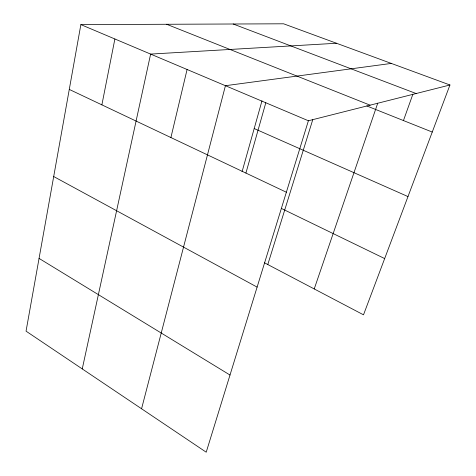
<?xml version="1.0" encoding="UTF-8"?>
<svg xmlns="http://www.w3.org/2000/svg" width="476" height="476" viewBox="0 0 476 476"><rect width="100%" height="100%" fill="white"/><g stroke="black" fill="none" stroke-linecap="round" stroke-linejoin="round"><path stroke-width="0.71" d="M449.951 84.99L283.607 23.8L80.866 24.609L26.049 331.159L206.215 452.2L308.394 120.761L449.951 84.99L363.509 314.832L264.525 262.823M101.882 104.857L114.883 38.984M82.253 368.918L150.624 54.086L336.49 43.257M170.908 137.552L187.086 69.496M141.568 408.771L225.434 85.698L391.314 63.421M242.064 171.747L261.984 100.805M245.913 173.074L265.816 102.762M267.792 264.543L312.732 119.773M314.231 288.944L377.73 103.173M403.446 120.559L412.906 94.165M233.198 24.002L416.131 93.534M166.63 24.264L370.102 105.166M366.817 105.952L432.25 132.048M80.866 24.609L308.394 120.761M254.196 128.544L407.986 196.576M69.276 89.417L286.362 192.233M281.393 208.452L384.667 258.575M53.699 176.536L257.111 287.111M39.062 258.403L230.003 375.034"/></g></svg>
